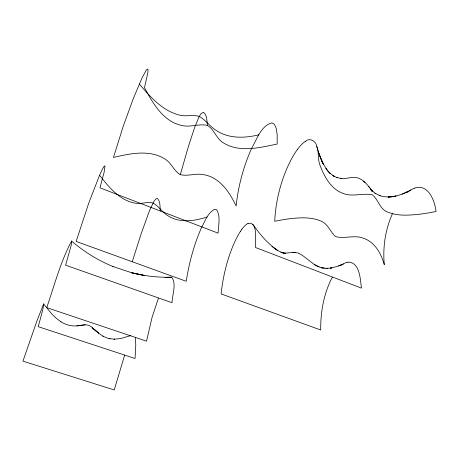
<?xml version="1.0" encoding="UTF-8"?>
<svg xmlns="http://www.w3.org/2000/svg" width="459" height="459" viewBox="0 0 459 459"><rect width="100%" height="100%" fill="white"/><g stroke="black" fill="none" stroke-linecap="round" stroke-linejoin="round"><path stroke-width="0.69" d="M180.312 174.667L188.356 146.645L194.754 127.149L199.252 116.414L201.105 113.58L203.371 112.294C207.359 115.025 206.699 121.119 207.497 125.422C214.204 129.495 216.16 138.262 222.867 142.519C239.013 153.094 259.719 147.632 277.184 144.034L277.161 134.602L276.18 128.147L274.419 124.337L272.026 122.857C261.051 125.537 256.724 139.662 251.601 148.418C243.448 166.64 238.221 186.147 236.127 205.999C229.718 192.419 219.918 177.513 203.98 174.724C196.113 172.945 188.092 176.52 180.312 174.667C173.846 170.943 171.436 162.853 164.93 159.003C149.536 149.232 130.035 153.61 113.471 157.437L123.213 126.294L133.23 98.8L141.974 78.087L146.117 70.382L147.402 69.057L148.01 69.791L147.821 72.901L144.47 87.669C152.824 103.252 163.358 121.847 182.246 125.582C190.657 127.527 199.195 123.379 207.497 125.422M132.249 261.745L141.32 233.27L149.536 210.595L153.96 201.306L155.664 199.149L156.393 198.638L157.638 198.604C160.558 201.851 159.864 206.894 160.277 210.968M124.653 355.1L114.228 389.943L22.95 361.153L37.018 320.68L43.634 303.944L51.982 314.18L55.757 317.869L61.053 321.897M158.378 298.27L152.055 317.427L146.547 341.175L46.732 307.633C54.437 285.326 60.479 261.854 71.581 241.032C83.911 251.675 97.916 260.333 112.977 266.536L112.587 266.386L131.394 272.663L144.155 275.434L131.876 272.818C144.866 276.129 158.303 277.557 171.695 277.247C176.79 284.035 172.188 294.902 172.033 302.716L65.597 265.17L70.887 246.535L71.638 242.943L71.581 241.032M99.557 175.235L88.817 202.924L76.148 241.428L186.228 281.292C189.091 263.093 193.818 245.112 201.243 228.215C204.886 221.525 207.594 212.884 214.795 209.206L216.694 209.734C220.854 216.717 218.312 225.518 218.123 233.161L99.964 187.834L104.187 171.999L104.991 165.963L104.377 165.951L103.212 167.627L99.557 175.235C108.651 186.842 119.122 199.889 134.349 203.033C140.557 204.548 146.851 201.444 152.979 203.004C159.043 206.257 162.52 212.815 168.596 216.149C180.226 223.326 194.834 221.003 207.129 216.964M392.445 213.693C385.308 229.58 382.645 247.361 384.298 264.671L383.259 261.406A112.983 75.029 2.5 0 0 379.983 253.615C376.512 246.902 371.079 240.803 363.735 238.359C354.612 234.486 344.554 239.219 335.431 236.534C329.987 231.497 327.646 222.902 319.688 220.584C310.904 217.124 301.202 217.577 291.981 218.467A112.071 72.384 0.2 0 0 279.726 220.309L274.723 221.284C275.607 202.471 280.076 183.829 287.724 166.617A35.463 10.62 -66.6 0 1 295.957 151.533A31.86 9.501 -66.5 0 1 297.507 149.37M305.424 141.303C310.014 137.258 316.108 141.332 316.848 146.662L319.51 155.217L322.677 163.341L318.925 153.536L323.492 164.397L322.872 163.174L326.751 169.618L326.085 168.665L328.753 172.073L326.085 168.665M370.275 188.557L372.616 191.764L370.206 188.787L372.84 191.696L371.165 190.037L375.835 193.796L374.9 193.159L380.138 195.775L379.054 195.368C384.47 197.393 390.466 197.336 396.048 196.05L388.13 197.049C396.186 196.928 403.834 193.755 410.816 189.98M248.032 223.395C258.503 221.123 254.992 241.853 255.399 247.458L361.451 288.143C360.263 279.388 359.965 261.16 347.205 262.204M405.676 192.602L407.804 191.661L402.101 194.18M324.358 268.303L321.157 267.689L327.273 268.4L326.028 268.389L331.679 267.936L330.262 268.194L337.072 266.49L341.571 264.7M338.564 265.996L343.338 263.948M130.769 335.581L120.597 338.558L114.027 339.195L114.698 339.178L109.259 338.644L109.994 338.811L106.901 337.956L102.908 336.154L103.642 336.55L99.213 333.607L92.219 327.818L98.576 333.159L91.886 327.267C87.015 322.499 80.078 326.303 74.272 325.942C69.533 325.838 64.908 324.312 60.909 321.799M414.414 188.19C428.281 183.256 434.799 200.818 436.05 211.507L430.467 212.563A155.521 121.165 -18.2 0 1 417.093 214.502C407.552 215.323 397.488 215.988 388.417 212.328C379.662 209.866 378.623 199.499 372.22 194.736C362.312 192.832 351.64 197.496 341.966 192.975C334.089 189.842 328.512 182.9 324.622 175.608A155.618 114.314 -18.8 0 1 320.262 165.888C317.473 159.87 319.206 152.881 316.848 146.662M258.83 134.803C245.1 138.188 229.46 138.842 217.073 130.981C210.302 127.154 206.022 120.166 199.252 116.414C192.671 114.36 185.602 116.976 178.947 114.962C162.159 110.544 150.116 96.7 139.312 83.974M76.848 325.913L85.162 324.84M170.92 277.253L165.028 277.362L171.695 277.247M322.275 267.907L318.047 266.553M319.085 266.92L314.989 264.958L302.125 255.158L298.356 253.093L294.317 252.318L284.706 253.213L285.756 253.311L281.941 252.662L284.873 253.334L280.919 252.238L281.855 252.565L276.771 249.954M317.989 266.484L314.036 264.304M328.076 171.218L330.337 173.513L329.573 172.888L333.722 176.015L337.245 177.725L336.304 177.358L341.542 178.637L340.423 178.499C346.901 179.326 353.665 175.504 359.862 178.694C364.566 181.179 368.055 185.39 371.096 189.653M332.838 175.453L334.542 176.549L333.722 176.015M252.766 224.285L259.106 232.816L265.25 239.879L272.893 247.04L272.049 246.328L277.655 250.476M273.868 247.803L276.582 249.822L275.739 249.191M364.951 182.412L363.476 181.087M370.206 188.787L372.031 190.812M368.634 186.377L369.495 187.53M43.8 303.841L42.848 309.446L38.263 326.688L135.061 358.502L135.761 345.162L135.474 337.262M297.512 149.347A35.618 10.666 -66.6 0 1 305.413 141.349M407.735 192.189A34.006 15.44 -64.3 0 1 414.397 188.247M332.35 277.23A29.789 12.456 -68.5 0 0 330.755 280.34C323.371 295.734 320.525 313.009 320.715 329.992L221.1 293.921C222.988 276.582 227.079 259.392 234.061 243.379A30.914 8.463 -69.1 0 1 240.413 231.388M341.611 265.216A29.933 12.508 -68.5 0 1 347.193 262.238M241.641 229.586A30.891 8.451 -69.1 0 1 248.021 223.447M240.413 231.405A27.781 7.579 -69 0 1 241.641 229.62M295.464 252.358L292.498 252.307L295.464 252.358"/></g></svg>
